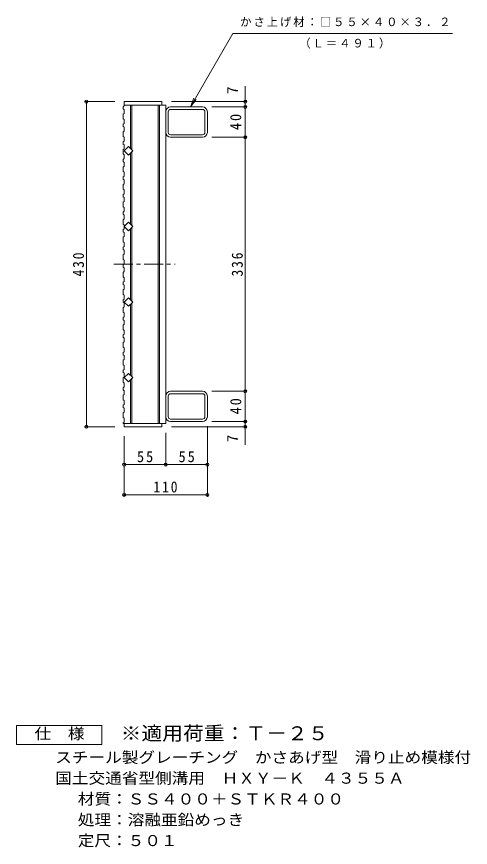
# Model space of a CAD drawing. Units: millimetres, scale not verified. Extents: x -591 to 819, y -687 to 632.
# Drawn here: x 219 to 819, y -536 to 562 of the extents above; entities that cross this region are included whole.
import ezdxf
from ezdxf.enums import TextEntityAlignment as Align

# ---------------------------------------------------------------- set-up
doc = ezdxf.new("R2010")
doc.units = ezdxf.units.MM
doc.header["$LTSCALE"] = 5
doc.header["$PDMODE"] = 32
doc.header["$PDSIZE"] = 4
doc.linetypes.add('CHAIN1', pattern=[8, 5, -1, 1, -1])
for name, color, linetype, lineweight in [('B-1', 2, 'Continuous', 9), ('B-2', 3, 'Continuous', 9), ('B-4', 7, 'Continuous', 9), ('B-A', 3, 'Continuous', 9), ('F-4_F-4ﾚｲﾔ', 2, 'Continuous', 9)]:
    doc.layers.add(name, color=color, linetype=linetype, lineweight=lineweight)
doc.layers.add('F-5_F-5ﾚｲﾔ', color=2, linetype='Continuous')
doc.styles.add('ＭＳ ゴシック', font='')
doc.styles.get('ＭＳ ゴシック').set_extended_font_data('MS Gothic')

msp = doc.modelspace()

# ---------------------------------------------------------------- linework, layer by layer
at = {"layer": 'B-1'}
for p, q in [((464.631, 442.789), (422.431, 442.789)), ((464.631, 439.589), (422.431, 439.589)), ((419.231, 409.189), (419.231, 436.389)), ((467.831, 409.189), (467.831, 436.389)), ((471.031, 409.189), (471.031, 436.389)), ((422.431, 405.989), (464.631, 405.989)), ((464.631, 402.789), (422.431, 402.789)), ((464.631, 66.789), (422.431, 66.789)), ((419.231, 60.389), (419.231, 33.189)), ((422.431, 63.589), (464.631, 63.589)), ((467.831, 60.389), (467.831, 33.189)), ((471.031, 60.389), (471.031, 33.189)), ((464.631, 29.989), (422.431, 29.989)), ((464.631, 26.789), (422.431, 26.789))]:
    msp.add_line(p, q, dxfattribs=at)
for centre, radius, start, end in [((422.431, 436.389), 6.4, 90, 180), ((422.431, 436.389), 3.2, 90, 180), ((464.631, 436.389), 6.4, 0, 90), ((464.631, 436.389), 3.2, 0, 90), ((422.431, 409.189), 6.4, 180, 270), ((422.431, 409.189), 3.2, 180, 270), ((464.631, 409.189), 6.4, 270, 0), ((464.631, 409.189), 3.2, 270, 0), ((422.431, 60.389), 6.4, 90, 180), ((464.631, 60.389), 6.4, 0, 90), ((422.431, 60.389), 3.2, 90, 180), ((464.631, 60.389), 3.2, 0, 90), ((422.431, 33.189), 6.4, 180, 270), ((422.431, 33.189), 3.2, 180, 270), ((464.631, 33.189), 3.2, 270, 0), ((464.631, 33.189), 6.4, 270, 0)]:
    msp.add_arc(centre, radius, start, end, dxfattribs=at)
at = {"layer": 'B-2'}
for p, q in [((361.031, 449.789), (411.031, 449.789)), ((361.031, 445.289), (416.031, 445.289)), ((369.531, 445.289), (369.531, 387.603)), ((371.031, 445.289), (371.031, 386.103)), ((406.031, 445.289), (406.031, 24.289)), ((407.531, 445.289), (407.531, 24.289)), ((411.031, 449.789), (411.031, 445.289)), ((416.031, 445.289), (416.031, 24.289)), ((369.531, 381.976), (369.531, 287.603)), ((371.031, 383.476), (371.031, 286.103)), ((369.531, 281.976), (369.531, 187.603)), ((371.031, 283.476), (371.031, 186.103)), ((369.531, 87.604), (369.531, 181.976)), ((371.031, 86.104), (371.031, 183.476)), ((369.531, 24.289), (369.531, 81.976)), ((371.031, 24.289), (371.031, 83.476)), ((359.531, 24.289), (416.031, 24.289)), ((411.031, 19.789), (411.031, 24.289)), ((361.031, 19.789), (411.031, 19.789))]:
    msp.add_line(p, q, dxfattribs=at)
at = {"layer": 'B-2', "linetype": 'CHAIN1'}
msp.add_line((347.404, 234.789), (428.328, 234.789), dxfattribs=at)
at = {"layer": 'B-2'}
for points in [[(372.345, 384.79), (366.688, 379.133), (361.031, 384.79), (366.688, 390.446)], [(372.345, 284.789), (366.688, 279.133), (361.031, 284.789), (366.688, 290.446)], [(372.345, 184.79), (366.688, 190.446), (361.031, 184.79), (366.688, 179.133)], [(372.345, 84.79), (366.688, 90.447), (361.031, 84.79), (366.688, 79.133)]]:
    msp.add_lwpolyline(points, close=True, dxfattribs=at)
at = {"layer": 'B-4'}
for p, q in [((521.031, -3.875), (521.031, 470.155)), ((448.531, 442.789), (453.314, 454.337)), ((448.531, 442.789), (456.14, 452.706)), ((348.531, 449.789), (309.531, 449.789)), ((311.031, 19.789), (311.031, 449.789)), ((423.531, 449.789), (522.531, 449.789)), ((477.131, 442.789), (522.531, 442.789)), ((477.131, 402.789), (522.531, 402.789)), ((477.131, 66.789), (522.531, 66.789)), ((477.131, 26.789), (522.531, 26.789)), ((348.531, 19.789), (309.531, 19.789)), ((416.031, 11.789), (416.031, -31.711)), ((423.531, 19.789), (522.531, 19.789)), ((471.031, 20.689), (471.031, -71.711)), ((361.031, 7.289), (361.031, -71.711)), ((361.031, -30.211), (471.031, -30.211)), ((361.031, -70.211), (471.031, -70.211))]:
    msp.add_line(p, q, dxfattribs=at)
msp.add_lwpolyline([(448.531, 442.789), (504.534, 539.789), (795.085, 539.789)], dxfattribs=at)
for p in [(311.031, 449.789), (521.031, 449.789), (521.031, 442.789), (521.031, 402.789), (521.031, 66.789), (521.031, 26.789), (311.031, 19.789), (521.031, 19.789), (361.031, -30.211), (416.031, -30.211), (471.031, -30.211), (361.031, -70.211), (471.031, -70.211)]:
    msp.add_point(p, dxfattribs=at)
at = {"layer": 'B-A'}
for p, q in [((359.531, 443.146), (361.031, 444.146)), ((359.531, 443.146), (359.531, 440.146)), ((359.531, 440.146), (361.031, 439.146)), ((361.031, 449.789), (361.031, 444.146)), ((359.531, 433.033), (361.031, 434.033)), ((359.531, 433.033), (359.531, 427.033)), ((361.031, 439.146), (361.031, 434.033)), ((359.531, 427.033), (361.031, 426.033)), ((359.531, 419.92), (361.031, 420.92)), ((359.531, 419.92), (359.531, 416.92)), ((361.031, 420.92), (361.031, 426.033)), ((359.531, 416.92), (361.031, 415.92)), ((359.531, 409.807), (361.031, 410.806)), ((359.531, 409.807), (359.531, 403.807)), ((361.031, 415.92), (361.031, 410.806)), ((359.531, 403.807), (361.031, 402.807)), ((359.531, 396.694), (361.031, 397.694)), ((359.531, 396.694), (359.531, 393.694)), ((361.031, 397.694), (361.031, 402.807)), ((359.531, 393.694), (361.031, 392.694)), ((359.531, 386.581), (361.031, 387.581)), ((359.531, 386.581), (359.531, 380.581)), ((361.031, 392.694), (361.031, 387.581)), ((359.531, 380.581), (361.031, 379.581)), ((359.531, 373.468), (361.031, 374.468)), ((361.031, 374.468), (361.031, 379.581)), ((359.531, 373.468), (359.531, 370.468)), ((359.531, 370.468), (361.031, 369.468)), ((359.531, 363.354), (361.031, 364.355)), ((359.531, 363.354), (359.531, 357.355)), ((361.031, 369.468), (361.031, 364.355)), ((359.531, 357.355), (361.031, 356.355)), ((361.031, 351.242), (361.031, 356.355)), ((359.531, 350.242), (361.031, 351.242)), ((359.531, 350.242), (359.531, 347.242)), ((359.531, 347.242), (361.031, 346.242)), ((359.531, 340.129), (361.031, 341.128)), ((361.031, 346.242), (361.031, 341.128)), ((359.531, 340.129), (359.531, 334.129)), ((359.531, 334.129), (361.031, 333.129)), ((361.031, 328.016), (361.031, 333.129)), ((359.531, 327.015), (361.031, 328.016)), ((359.531, 327.015), (359.531, 324.015)), ((359.531, 324.015), (361.031, 323.016)), ((361.031, 323.016), (361.031, 317.902)), ((359.531, 316.903), (361.031, 317.902)), ((359.531, 316.903), (359.531, 310.903)), ((359.531, 310.903), (361.031, 309.903)), ((361.031, 304.789), (361.031, 309.903)), ((359.531, 303.79), (361.031, 304.789)), ((359.531, 303.79), (359.531, 300.79)), ((359.531, 300.79), (361.031, 299.789)), ((361.031, 299.789), (361.031, 294.677)), ((359.531, 293.676), (361.031, 294.677)), ((359.531, 293.676), (359.531, 287.676)), ((359.531, 287.676), (361.031, 286.676)), ((361.031, 281.563), (361.031, 286.676)), ((359.531, 280.564), (361.031, 281.563)), ((359.531, 280.564), (359.531, 277.564)), ((359.531, 277.564), (361.031, 276.563)), ((361.031, 276.563), (361.031, 271.45)), ((359.531, 270.45), (361.031, 271.45)), ((359.531, 270.45), (359.531, 264.45)), ((359.531, 264.45), (361.031, 263.45)), ((359.531, 257.337), (361.031, 258.338)), ((359.531, 257.337), (359.531, 254.337)), ((359.531, 254.337), (361.031, 253.337)), ((361.031, 258.338), (361.031, 263.45)), ((361.031, 253.337), (361.031, 248.224)), ((359.531, 247.224), (361.031, 248.224)), ((359.531, 247.224), (359.531, 241.224)), ((359.531, 241.224), (361.031, 240.224)), ((359.531, 234.111), (361.031, 235.111)), ((359.531, 234.111), (359.531, 231.111)), ((359.531, 231.111), (361.031, 230.111)), ((361.031, 235.111), (361.031, 240.224)), ((359.531, 223.998), (361.031, 224.998)), ((359.531, 223.998), (359.531, 217.998)), ((361.031, 230.111), (361.031, 224.998)), ((359.531, 217.998), (361.031, 216.998)), ((359.531, 210.885), (361.031, 211.885)), ((359.531, 210.885), (359.531, 207.885)), ((361.031, 211.885), (361.031, 216.998)), ((359.531, 207.885), (361.031, 206.885)), ((359.531, 200.772), (361.031, 201.772)), ((359.531, 200.772), (359.531, 194.772)), ((361.031, 206.885), (361.031, 201.772)), ((359.531, 194.772), (361.031, 193.772)), ((359.531, 187.659), (361.031, 188.659)), ((359.531, 187.659), (359.531, 184.659)), ((361.031, 188.659), (361.031, 193.772)), ((359.531, 184.659), (361.031, 183.659)), ((359.531, 177.546), (361.031, 178.546)), ((359.531, 177.546), (359.531, 171.546)), ((361.031, 183.659), (361.031, 178.546)), ((359.531, 171.546), (361.031, 170.546)), ((359.531, 164.433), (361.031, 165.433)), ((361.031, 165.433), (361.031, 170.546)), ((359.531, 164.433), (359.531, 161.433)), ((359.531, 161.433), (361.031, 160.433)), ((359.531, 154.32), (361.031, 155.32)), ((359.531, 154.32), (359.531, 148.32)), ((361.031, 160.433), (361.031, 155.32)), ((359.531, 148.32), (361.031, 147.32)), ((361.031, 142.207), (361.031, 147.32)), ((359.531, 141.207), (361.031, 142.207)), ((359.531, 141.207), (359.531, 138.207)), ((359.531, 138.207), (361.031, 137.207)), ((359.531, 131.094), (361.031, 132.094)), ((361.031, 137.207), (361.031, 132.094)), ((359.531, 131.094), (359.531, 125.094)), ((359.531, 125.094), (361.031, 124.094)), ((361.031, 118.981), (361.031, 124.094)), ((359.531, 117.981), (361.031, 118.981)), ((359.531, 117.981), (359.531, 114.981)), ((359.531, 114.981), (361.031, 113.981)), ((361.031, 113.981), (361.031, 108.868)), ((359.531, 107.868), (361.031, 108.868)), ((359.531, 107.868), (359.531, 101.868)), ((359.531, 101.868), (361.031, 100.868)), ((361.031, 95.755), (361.031, 100.868)), ((359.531, 94.755), (361.031, 95.755)), ((359.531, 94.755), (359.531, 91.755)), ((359.531, 91.755), (361.031, 90.755)), ((361.031, 90.755), (361.031, 85.642)), ((359.531, 84.642), (361.031, 85.642)), ((359.531, 84.642), (359.531, 78.642)), ((359.531, 78.642), (361.031, 77.642)), ((361.031, 72.529), (361.031, 77.642)), ((359.531, 71.529), (361.031, 72.529)), ((359.531, 71.529), (359.531, 68.529)), ((359.531, 68.529), (361.031, 67.529)), ((361.031, 67.529), (361.031, 62.416)), ((359.531, 61.416), (361.031, 62.416)), ((359.531, 61.416), (359.531, 55.416)), ((359.531, 55.416), (361.031, 54.416)), ((359.531, 48.303), (361.031, 49.303)), ((359.531, 48.303), (359.531, 45.303)), ((359.531, 45.303), (361.031, 44.303)), ((361.031, 49.303), (361.031, 54.416)), ((361.031, 44.303), (361.031, 39.19)), ((359.531, 38.19), (361.031, 39.19)), ((359.531, 38.19), (359.531, 32.19)), ((359.531, 32.19), (361.031, 31.19)), ((359.531, 25.077), (359.531, 24.289)), ((361.031, 24.289), (361.031, 19.789))]:
    msp.add_line(p, q, dxfattribs=at)
msp.add_lwpolyline([(359.531, 25.077), (361.031, 26.077), (361.031, 31.19)], dxfattribs=at)
at = {"layer": 'F-4_F-4ﾚｲﾔ'}
msp.add_lwpolyline([(218.824, -400.141), (218.824, -375.14), (331.324, -375.14), (331.324, -400.141)], close=True, dxfattribs=at)

# ---------------------------------------------------------------- texts
at = {"layer": 'B-4', "color": 2, "style": 'ＭＳ ゴシック'}
for p in [(516.031, 459.871), (516.031, -0.726)]:
    msp.add_text('7', height=14.66, rotation=90, dxfattribs=at).set_placement(p, align=Align.BOTTOM_LEFT)
at = {"layer": 'B-4', "char_height": 11, "attachment_point": 7, "style": 'ＭＳ ゴシック'}
for s, insert in [('\\T1.17;かさ上げ材：□５５×４０×３．２', (514.354, 548.462)), ('\\T1.17;（Ｌ＝４９１）', (592.545, 520.019))]:
    msp.add_mtext(s, dxfattribs=dict(at, insert=insert))
at = {"layer": 'B-4', "color": 2, "char_height": 14.66, "attachment_point": 7, "rotation": 90, "style": 'ＭＳ ゴシック'}
for s, insert in [('\\T1.27;\\W0.95;40', (516.031, 412.164)), ('\\T1.27;\\W0.9;430', (308.031, 218.539)), ('\\T1.27;\\W0.9;336', (518.031, 218.539)), ('\\T1.27;\\W0.95;40', (516.031, 36.164))]:
    msp.add_mtext(s, dxfattribs=dict(at, insert=insert))
at = {"layer": 'B-4', "color": 2, "char_height": 14.66, "attachment_point": 7, "style": 'ＭＳ ゴシック'}
for s, insert in [('\\T1.27;\\W0.95;55', (377.906, -27.211)), ('\\T1.27;\\W0.95;55', (432.906, -27.211)), ('\\T1.27;\\W0.9;110', (399.781, -67.211))]:
    msp.add_mtext(s, dxfattribs=dict(at, insert=insert))
at = {"layer": 'F-4_F-4ﾚｲﾔ', "style": 'ＭＳ ゴシック', "width": 1.1}
for s, p in [('仕\u3000様', (242.574, -397.64)), ('スチール製グレーチング\u3000かさあげ型\u3000滑り止め模様付', (269.869, -429.101)), ('国土交通省型側溝用\u3000ＨＸＹ－Ｋ\u3000４３５５Ａ', (269.869, -456.601)), ('材質：ＳＳ４００＋ＳＴＫＲ４００', (299.725, -484.1)), ('処理：溶融亜鉛めっき', (299.725, -511.6)), ('定尺：５０１', (299.725, -539.101))]:
    msp.add_text(s, height=14.66, dxfattribs=at).set_placement(p, align=Align.BOTTOM_LEFT)
at = {"layer": 'F-5_F-5ﾚｲﾔ', "color": 3, "style": 'ＭＳ ゴシック', "width": 1.1}
msp.add_text('※適用荷重：Ｔ－２５', height=18.33, dxfattribs=at).set_placement((356.324, -400.141), align=Align.BOTTOM_LEFT)

doc.saveas('drawing.dxf')
